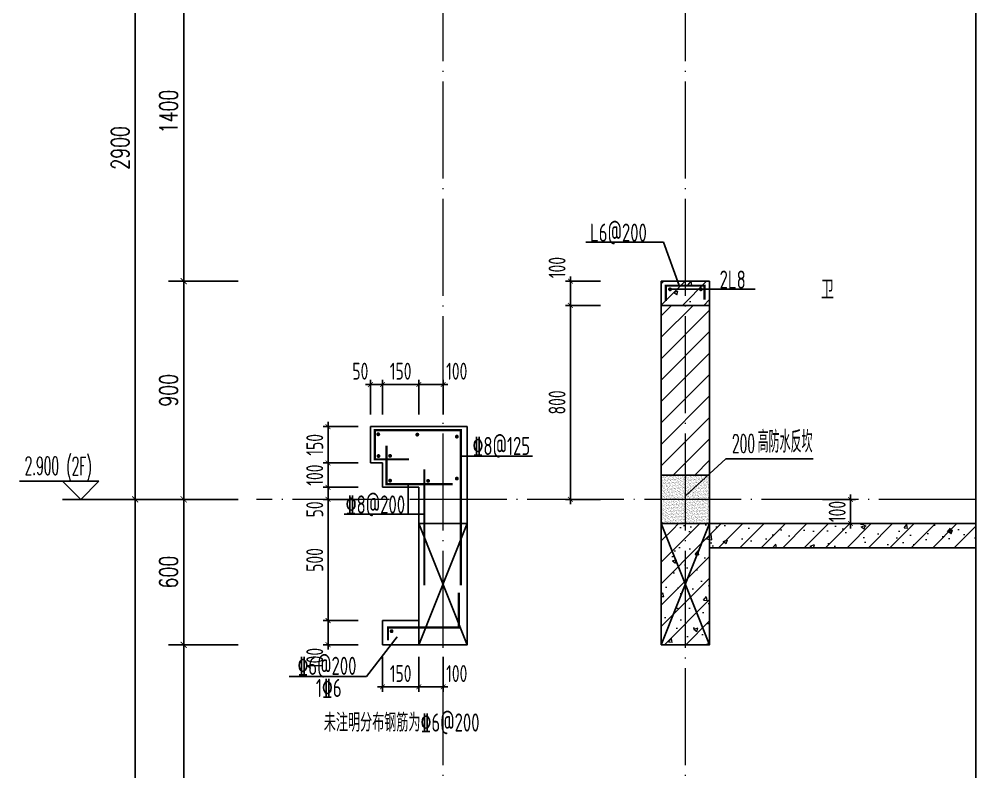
# Model space of a CAD drawing. Extents: x -461650 to 361314, y 245336 to 769729.
# Drawn here: x 308217 to 312216, y 661900 to 665003 of the extents above; entities that cross this region are included whole.
import ezdxf

# ---------------------------------------------------------------- set-up
doc = ezdxf.new("R2010")
doc.units = 0
doc.header["$LTSCALE"] = 1000
doc.linetypes.add('DOTE', pattern=[2.4200000000000004, 2, -0.2, 0.02, -0.2])
doc.layers.get('0').update_dxf_attribs({"linetype": 'CONTINUOUS'})
doc.layers.get('DEFPOINTS').update_dxf_attribs({"linetype": 'CONTINUOUS'})
for name, color, linetype in [('DIM', 2, 'CONTINUOUS'), ('DIM_ELEV', 3, 'CONTINUOUS'), ('DIM_IDEN', 67, 'CONTINUOUS'), ('DIM_SYMB', 3, 'CONTINUOUS'), ('PUB_DIM', 3, 'CONTINUOUS'), ('PUB_TEXT', 2, 'CONTINUOUS'), ('REIN', 6, 'CONTINUOUS'), ('S-大样-砼线', 7, 'CONTINUOUS'), ('S-引出线', 40, 'CONTINUOUS'), ('TEXT', 2, 'CONTINUOUS'), ('WALL', 5, 'CONTINUOUS'), ('立面-看线', 251, 'CONTINUOUS')]:
    doc.layers.add(name, color=color, linetype=linetype)
for name, color, linetype, lineweight in [('DOTE', 19, 'DOTE', 9), ('PUB_HATCH', 8, 'CONTINUOUS', 9), ('内粉刷', 37, 'CONTINUOUS', 9)]:
    doc.layers.add(name, color=color, linetype=linetype, lineweight=lineweight)
doc.styles.add('_TCH_DIM', font='SIMPLEX.shx', dxfattribs={"width": 0.7, "bigfont": 'GBCBIG.shx'})
doc.styles.add('_TCH_DIM_T3', font='SIMPLEX', dxfattribs={"width": 0.7058823529411765, "bigfont": 'GBCBIG'})
doc.styles.add('DIM_FONT_T3', font='SIMPLEX', dxfattribs={"width": 0.7058823529411765, "bigfont": 'GBCBIG'})
doc.styles.add('TSSD_DIMENSION', font='Tssdeng.shx', dxfattribs={"width": 0.7, "bigfont": 'tssdchn.shx'})
doc.styles.add('TSSD_REIN', font='tssdeng.shx', dxfattribs={"width": 0.7, "height": 300, "bigfont": 'tssdchn.shx'})
doc.styles.add('w', font='tssdeng.shx', dxfattribs={"width": 0.8, "bigfont": 'tssdchn.shx'})
doc.dimstyles.new('_TCH_ARCH&&25', dxfattribs={"dimtxt": 74.375, "dimasz": 25, "dimexe": 62.5, "dimexo": 75, "dimgap": 25, "dimtad": 1, "dimdec": 0, "dimzin": 0, "dimdsep": 46, "dimtxsty": '_TCH_DIM_T3', "dimblk": 'ARCHTICK', "dimcen": 0.09, "dimclrt": 7, "dimazin": 0, "dimtfac": 1, "dimtdec": 0, "dimtix": 1, "dimtmove": 2, "dimatfit": 3, "dimldrblk": 'ARCHTICK', "dimfxl": 0, "dimtolj": 1, "dimtzin": 0, "dimarcsym": 0})
doc.dimstyles.new('TSSD_20_20', dxfattribs={"dimtxt": 60, "dimasz": 20, "dimexe": 20, "dimexo": 50, "dimgap": 20, "dimtad": 1, "dimdec": 0, "dimzin": 0, "dimdsep": 46, "dimtxsty": 'TSSD_DIMENSION', "dimblk": 'ARCHTICK', "dimblk1": 'ARCHTICK', "dimblk2": 'ARCHTICK', "dimcen": 0, "dimdle": 20, "dimclrt": 7, "dimadec": 0, "dimazin": 0, "dimtfac": 1, "dimtdec": 0, "dimtix": 1, "dimtmove": 2, "dimatfit": 3, "dimfxl": 0, "dimtolj": 1, "dimtzin": 0, "dimarcsym": 0})
pattern_1 = [(45, (-737876.6466369686, 828566.0143538709), (-44.19417382415921, 44.19417382415922), []), (49.99999999999999, (-737876.6466369686, 828566.0143538709), (179.3150456501884, -15.68803374564878), [18.75, -206.25]), (355, (-737876.6466369686, 828566.0143538709), (-34.68783340325, 188.048033425003), [15, -165]), (100.4514, (-737861.7037169687, 828564.7070188709), (144.6273454285054, 172.3598855152384), [15.9350475, -175.285528]), (46.18420000000002, (-737876.6466369686, 828616.0143538709), (266.8102621564111, -41.37975358225452), [28.12499999999995, -309.3749999999992]), (96.6356, (-737854.4124507186, 828612.5660271209), (233.6656763871758, 243.5294677251104), [23.902572, -262.92825]), (351.1842, (-737876.6466369686, 828616.0143538709), (233.6654862834068, 243.5296502313311), [22.5, -247.5]), (21, (-737851.6466369686, 828603.5143538709), (149.2267630296154, -100.6547226663347), [18.75, -206.25]), (326.0000000000001, (-737851.6466369686, 828603.5143538709), (60.82883298039543, 181.2875112617133), [15, -165]), (71.4514, (-737839.2110787185, 828595.1264523709), (210.0556571453725, 80.6326241774881), [15.9350475, -175.285528]), (37.50000000000001, (-737876.6466369686, 828566.0143538709), (3.039963829322667, 83.22346345782788), [0, -163, 0, -167.5, 0, -165.625]), (7.499999999999999, (-737876.6466369686, 828566.0143538709), (65.76738436053715, 98.60292797059006), [0, -95.5, 0, -159.25, 0, -63.125]), (327.5, (-737932.3966369686, 828566.0143538709), (133.4556090431022, -5.638717933594939), [0, -62.5, 0, -195, 0, -258.75]), (317.5, (-737957.3966369686, 828566.0143538709), (145.7965423355966, 25.02624558307943), [0, -81.25, 0, -129.5, 0, -183.75])]

# ---------------------------------------------------------------- blocks, each defined once
blk = doc.blocks.new('_ArchTick')
at = {"color": 0, "linetype": 'ByBlock', "const_width": 0.15}
blk.add_lwpolyline([(-0.5, -0.5), (0.5, 0.5)], dxfattribs=at)
blk = doc.blocks.new('*D514')
at = {"layer": 'DEFPOINTS', "color": 0}
for p in [(311480.1697889703, 663022.982446373), (311646.1296740618, 663022.982446373), (311480.1697889703, 662922.9824465569)]:
    blk.add_point(p, dxfattribs=at)
at = {"layer": 'DIM', "color": 0, "lineweight": -2}
for p, q in [((311646.1296740618, 663022.982446373), (311646.1296740618, 663042.982446373)), ((311530.1697889703, 663022.982446373), (311666.1296740618, 663022.982446373)), ((311646.1296740618, 662922.9824465569), (311646.1296740618, 663022.982446373)), ((311530.1697889703, 662922.9824465569), (311666.1296740618, 662922.9824465569)), ((311646.1296740618, 662922.9824465569), (311646.1296740618, 662902.9824465569))]:
    blk.add_line(p, q, dxfattribs=at)
at = {"layer": 'DIM', "color": 0, "lineweight": -2, "xscale": 20, "yscale": 20, "zscale": 20}
for p, rotation in [((311646.1296740618, 663022.982446373), 270), ((311646.1296740618, 662922.9824465569), 90)]:
    blk.add_blockref('_ArchTick', p, dxfattribs=dict(at, rotation=rotation))
at = {"layer": 'DIM', "color": 7, "insert": (311591.1296740617, 662972.9824464651), "char_height": 70, "attachment_point": 5, "rotation": 90, "style": 'TSSD_DIMENSION'}
blk.add_mtext('\\A1;100', dxfattribs=at)
blk = doc.blocks.new('*D772')
at = {"layer": 'DEFPOINTS', "color": 0}
for p in [(309714.9874295756, 663496.6929989713), (309664.9873394679, 663322.9823090201), (309714.9874295756, 663322.982309021)]:
    blk.add_point(p, dxfattribs=at)
at = {"layer": 'DIM', "color": 0, "lineweight": -2}
for p, q in [((309664.9873394679, 663372.9823090201), (309664.9873394679, 663516.6929989713)), ((309714.9874295756, 663372.982309021), (309714.9874295756, 663516.6929989713)), ((309644.9873394679, 663496.6929989713), (309734.9874295756, 663496.6929989713))]:
    blk.add_line(p, q, dxfattribs=at)
at = {"layer": 'DIM', "color": 0, "lineweight": -2, "xscale": 20, "yscale": 20, "zscale": 20, "rotation": 180}
blk.add_blockref('_ArchTick', (309664.9873394679, 663496.6929989713), dxfattribs=at)
at = {"layer": 'DIM', "color": 0, "lineweight": -2, "xscale": 20, "yscale": 20, "zscale": 20}
blk.add_blockref('_ArchTick', (309714.9874295756, 663496.6929989713), dxfattribs=at)
at = {"layer": 'DIM', "color": 7, "insert": (309623.615544596, 663551.6929989713), "char_height": 70, "attachment_point": 5, "style": 'TSSD_DIMENSION'}
blk.add_mtext('\\A1;50', dxfattribs=at)
blk = doc.blocks.new('*D773')
at = {"layer": 'DEFPOINTS', "color": 0}
for p in [(309864.9874296051, 663496.6929989732), (309714.9874295755, 663322.982309021), (309864.9874296051, 663322.9823090238)]:
    blk.add_point(p, dxfattribs=at)
at = {"layer": 'DIM', "color": 0, "lineweight": -2}
for p, q in [((309714.9874295755, 663372.982309021), (309714.9874295755, 663516.6929989732)), ((309864.9874296051, 663372.9823090238), (309864.9874296051, 663516.6929989732)), ((309694.9874295755, 663496.6929989732), (309884.9874296051, 663496.6929989732))]:
    blk.add_line(p, q, dxfattribs=at)
at = {"layer": 'DIM', "color": 0, "lineweight": -2, "xscale": 20, "yscale": 20, "zscale": 20, "rotation": 180}
blk.add_blockref('_ArchTick', (309714.9874295755, 663496.6929989732), dxfattribs=at)
at = {"layer": 'DIM', "color": 0, "lineweight": -2, "xscale": 20, "yscale": 20, "zscale": 20}
blk.add_blockref('_ArchTick', (309864.9874296051, 663496.6929989732), dxfattribs=at)
at = {"layer": 'DIM', "color": 7, "insert": (309789.9874295903, 663551.6929989732), "char_height": 70, "attachment_point": 5, "style": 'TSSD_DIMENSION'}
blk.add_mtext('\\A1;150', dxfattribs=at)
blk = doc.blocks.new('*D774')
at = {"layer": 'DEFPOINTS', "color": 0}
for p in [(309964.9874229275, 663496.6929989756), (309864.9874296051, 663322.9823090238), (309964.9874229275, 663322.9823090258)]:
    blk.add_point(p, dxfattribs=at)
at = {"layer": 'DIM', "color": 0, "lineweight": -2}
for p, q in [((309864.9874296051, 663372.9823090238), (309864.9874296051, 663516.6929989756)), ((309964.9874229275, 663372.9823090258), (309964.9874229275, 663516.6929989756)), ((309844.9874296051, 663496.6929989756), (309984.9874229275, 663496.6929989756))]:
    blk.add_line(p, q, dxfattribs=at)
at = {"layer": 'DIM', "color": 0, "lineweight": -2, "xscale": 20, "yscale": 20, "zscale": 20, "rotation": 180}
blk.add_blockref('_ArchTick', (309864.9874296051, 663496.6929989756), dxfattribs=at)
at = {"layer": 'DIM', "color": 0, "lineweight": -2, "xscale": 20, "yscale": 20, "zscale": 20}
blk.add_blockref('_ArchTick', (309964.9874229275, 663496.6929989756), dxfattribs=at)
at = {"layer": 'DIM', "color": 7, "insert": (310021.4361408762, 663551.6929989756), "char_height": 70, "attachment_point": 5, "style": 'TSSD_DIMENSION'}
blk.add_mtext('\\A1;100', dxfattribs=at)
blk = doc.blocks.new('*D775')
at = {"layer": 'DEFPOINTS', "color": 0}
for p in [(309714.9876891156, 662422.9823090298), (309864.9876891141, 662422.9823090269), (309864.9876891141, 662249.2716190738)]:
    blk.add_point(p, dxfattribs=at)
at = {"layer": 'DIM', "color": 0, "lineweight": -2}
for p, q in [((309714.9876891156, 662372.9823090298), (309714.9876891156, 662229.2716190738)), ((309864.9876891141, 662372.9823090269), (309864.9876891141, 662229.2716190738)), ((309694.9876891156, 662249.2716190738), (309884.9876891141, 662249.2716190738))]:
    blk.add_line(p, q, dxfattribs=at)
at = {"layer": 'DIM', "color": 0, "lineweight": -2, "xscale": 20, "yscale": 20, "zscale": 20, "rotation": 180}
blk.add_blockref('_ArchTick', (309714.9876891156, 662249.2716190738), dxfattribs=at)
at = {"layer": 'DIM', "color": 0, "lineweight": -2, "xscale": 20, "yscale": 20, "zscale": 20}
blk.add_blockref('_ArchTick', (309864.9876891141, 662249.2716190738), dxfattribs=at)
at = {"layer": 'DIM', "color": 7, "insert": (309789.9876891148, 662304.2716190738), "char_height": 70, "attachment_point": 5, "style": 'TSSD_DIMENSION'}
blk.add_mtext('\\A1;150', dxfattribs=at)
blk = doc.blocks.new('*D776')
at = {"layer": 'DEFPOINTS', "color": 0}
for p in [(309864.9876891142, 662422.9823090269), (309964.9876824368, 662422.982309025), (309964.9876824368, 662249.2716190714)]:
    blk.add_point(p, dxfattribs=at)
at = {"layer": 'DIM', "color": 0, "lineweight": -2}
for p, q in [((309864.9876891142, 662372.9823090269), (309864.9876891142, 662229.2716190714)), ((309964.9876824368, 662372.982309025), (309964.9876824368, 662229.2716190714)), ((309844.9876891142, 662249.2716190714), (309984.9876824368, 662249.2716190714))]:
    blk.add_line(p, q, dxfattribs=at)
at = {"layer": 'DIM', "color": 0, "lineweight": -2, "xscale": 20, "yscale": 20, "zscale": 20, "rotation": 180}
blk.add_blockref('_ArchTick', (309864.9876891142, 662249.2716190714), dxfattribs=at)
at = {"layer": 'DIM', "color": 0, "lineweight": -2, "xscale": 20, "yscale": 20, "zscale": 20}
blk.add_blockref('_ArchTick', (309964.9876824368, 662249.2716190714), dxfattribs=at)
at = {"layer": 'DIM', "color": 7, "insert": (310021.4364003855, 662304.2716190714), "char_height": 70, "attachment_point": 5, "style": 'TSSD_DIMENSION'}
blk.add_mtext('\\A1;100', dxfattribs=at)
blk = doc.blocks.new('*D777')
at = {"layer": 'DEFPOINTS', "color": 0}
for p in [(309490.3766372848, 663322.9823090258), (309664.987403734, 663322.9823090258), (309664.987403734, 663172.9823090257)]:
    blk.add_point(p, dxfattribs=at)
at = {"layer": 'DIM', "color": 0, "lineweight": -2}
for p, q in [((309614.987403734, 663322.9823090258), (309470.3766372848, 663322.9823090258)), ((309490.3766372848, 663152.9823090257), (309490.3766372848, 663342.9823090258)), ((309614.987403734, 663172.9823090257), (309470.3766372848, 663172.9823090257))]:
    blk.add_line(p, q, dxfattribs=at)
at = {"layer": 'DIM', "color": 0, "lineweight": -2, "xscale": 20, "yscale": 20, "zscale": 20}
for p, rotation in [((309490.3766372848, 663322.9823090258), 90), ((309490.3766372848, 663172.9823090257), 270)]:
    blk.add_blockref('_ArchTick', p, dxfattribs=dict(at, rotation=rotation))
at = {"layer": 'DIM', "color": 7, "insert": (309435.3766372846, 663247.982309026), "char_height": 70, "attachment_point": 5, "rotation": 90, "style": 'TSSD_DIMENSION'}
blk.add_mtext('\\A1;150', dxfattribs=at)
blk = doc.blocks.new('*D778')
at = {"layer": 'DEFPOINTS', "color": 0}
for p in [(309490.3766372848, 663172.9823090257), (309664.987403734, 663172.9823090257), (309664.987403734, 663072.9823090257)]:
    blk.add_point(p, dxfattribs=at)
at = {"layer": 'DIM', "color": 0, "lineweight": -2}
for p, q in [((309490.3766372848, 663172.9823090257), (309490.3766372848, 663192.9823090257)), ((309614.987403734, 663172.9823090257), (309470.3766372848, 663172.9823090257)), ((309490.3766372848, 663072.9823090257), (309490.3766372848, 663172.9823090257)), ((309614.987403734, 663072.9823090257), (309470.3766372848, 663072.9823090257)), ((309490.3766372848, 663072.9823090257), (309490.3766372848, 663052.9823090257))]:
    blk.add_line(p, q, dxfattribs=at)
at = {"layer": 'DIM', "color": 0, "lineweight": -2, "xscale": 20, "yscale": 20, "zscale": 20}
for p, rotation in [((309490.3766372848, 663172.9823090257), 270), ((309490.3766372848, 663072.9823090257), 90)]:
    blk.add_blockref('_ArchTick', p, dxfattribs=dict(at, rotation=rotation))
at = {"layer": 'DIM', "color": 7, "insert": (309435.3766372846, 663122.9823090258), "char_height": 70, "attachment_point": 5, "rotation": 90, "style": 'TSSD_DIMENSION'}
blk.add_mtext('\\A1;100', dxfattribs=at)
blk = doc.blocks.new('*D779')
at = {"layer": 'DEFPOINTS', "color": 0}
for p in [(309490.3766372848, 663072.9823090257), (309664.987403734, 663072.9823090257), (309664.987403734, 663022.9823090261)]:
    blk.add_point(p, dxfattribs=at)
at = {"layer": 'DIM', "color": 0, "lineweight": -2}
for p, q in [((309614.987403734, 663072.9823090257), (309470.3766372848, 663072.9823090257)), ((309490.3766372848, 663002.9823090261), (309490.3766372848, 663092.9823090257)), ((309614.987403734, 663022.9823090261), (309470.3766372848, 663022.9823090261))]:
    blk.add_line(p, q, dxfattribs=at)
at = {"layer": 'DIM', "color": 0, "lineweight": -2, "xscale": 20, "yscale": 20, "zscale": 20}
for p, rotation in [((309490.3766372848, 663072.9823090257), 90), ((309490.3766372848, 663022.9823090261), 270)]:
    blk.add_blockref('_ArchTick', p, dxfattribs=dict(at, rotation=rotation))
at = {"layer": 'DIM', "color": 7, "insert": (309435.3766372846, 662981.6105141543), "char_height": 70, "attachment_point": 5, "rotation": 90, "style": 'TSSD_DIMENSION'}
blk.add_mtext('\\A1;50', dxfattribs=at)
blk = doc.blocks.new('*D780')
at = {"layer": 'DEFPOINTS', "color": 0}
for p in [(309490.3766372848, 663022.9823090261), (309664.987403734, 663022.9823090261), (309664.987403734, 662522.9823090262)]:
    blk.add_point(p, dxfattribs=at)
at = {"layer": 'DIM', "color": 0, "lineweight": -2}
for p, q in [((309490.3766372848, 662502.9823090262), (309490.3766372848, 663042.9823090261)), ((309614.987403734, 663022.9823090261), (309470.3766372848, 663022.9823090261)), ((309614.987403734, 662522.9823090262), (309470.3766372848, 662522.9823090262))]:
    blk.add_line(p, q, dxfattribs=at)
at = {"layer": 'DIM', "color": 0, "lineweight": -2, "xscale": 20, "yscale": 20, "zscale": 20}
for p, rotation in [((309490.3766372848, 663022.9823090261), 90), ((309490.3766372848, 662522.9823090262), 270)]:
    blk.add_blockref('_ArchTick', p, dxfattribs=dict(at, rotation=rotation))
at = {"layer": 'DIM', "color": 7, "insert": (309435.3766372846, 662772.9823090262), "char_height": 70, "attachment_point": 5, "rotation": 90, "style": 'TSSD_DIMENSION'}
blk.add_mtext('\\A1;500', dxfattribs=at)
blk = doc.blocks.new('*D781')
at = {"layer": 'DEFPOINTS', "color": 0}
for p in [(309490.3766372848, 662522.9823090262), (309664.987403734, 662522.9823090262), (309664.987403734, 662422.9823090262)]:
    blk.add_point(p, dxfattribs=at)
at = {"layer": 'DIM', "color": 0, "lineweight": -2}
for p, q in [((309614.987403734, 662522.9823090262), (309470.3766372848, 662522.9823090262)), ((309490.3766372848, 662402.9823090262), (309490.3766372848, 662542.9823090262)), ((309614.987403734, 662422.9823090262), (309470.3766372848, 662422.9823090262))]:
    blk.add_line(p, q, dxfattribs=at)
at = {"layer": 'DIM', "color": 0, "lineweight": -2, "xscale": 20, "yscale": 20, "zscale": 20}
for p, rotation in [((309490.3766372848, 662522.9823090262), 90), ((309490.3766372848, 662422.9823090262), 270)]:
    blk.add_blockref('_ArchTick', p, dxfattribs=dict(at, rotation=rotation))
at = {"layer": 'DIM', "color": 7, "insert": (309435.3766372846, 662366.5335910775), "char_height": 70, "attachment_point": 5, "rotation": 90, "style": 'TSSD_DIMENSION'}
blk.add_mtext('\\A1;100', dxfattribs=at)
blk = doc.blocks.new('*D797')
at = {"layer": 'DEFPOINTS', "color": 0}
for p in [(308894.7932658267, 662422.9823090263), (309194.7932658474, 662422.9823090263), (309194.7932658474, 661022.9824465467)]:
    blk.add_point(p, dxfattribs=at)
at = {"layer": 'PUB_DIM', "color": 0, "lineweight": -2}
for p, q in [((309119.7932658474, 662422.9823090263), (308832.2932658267, 662422.9823090263)), ((308894.7932658267, 661022.9824465467), (308894.7932658267, 662422.9823090263)), ((309119.7932658474, 661022.9824465467), (308832.2932658267, 661022.9824465467))]:
    blk.add_line(p, q, dxfattribs=at)
at = {"layer": 'PUB_DIM', "color": 0, "lineweight": -2, "xscale": 25, "yscale": 25, "zscale": 25}
for p, rotation in [((308894.7932658267, 662422.9823090263), 90), ((308894.7932658267, 661022.9824465467), 270)]:
    blk.add_blockref('_ArchTick', p, dxfattribs=dict(at, rotation=rotation))
at = {"layer": 'PUB_DIM', "color": 7, "insert": (308832.6057658265, 661722.9823777867), "char_height": 74.375, "attachment_point": 5, "rotation": 90, "style": '_TCH_DIM_T3'}
blk.add_mtext('\\A1;1400', dxfattribs=at)
blk = doc.blocks.new('*D798')
at = {"layer": 'DEFPOINTS', "color": 0}
for p in [(308894.7932658267, 663022.982309026), (309194.7932658474, 663022.982309026), (309194.7932658474, 662422.9823090263)]:
    blk.add_point(p, dxfattribs=at)
at = {"layer": 'PUB_DIM', "color": 0, "lineweight": -2}
for p, q in [((309119.7932658474, 663022.982309026), (308832.2932658267, 663022.982309026)), ((308894.7932658267, 662422.9823090263), (308894.7932658267, 663022.982309026)), ((309119.7932658474, 662422.9823090263), (308832.2932658267, 662422.9823090263))]:
    blk.add_line(p, q, dxfattribs=at)
at = {"layer": 'PUB_DIM', "color": 0, "lineweight": -2, "xscale": 25, "yscale": 25, "zscale": 25}
for p, rotation in [((308894.7932658267, 663022.982309026), 90), ((308894.7932658267, 662422.9823090263), 270)]:
    blk.add_blockref('_ArchTick', p, dxfattribs=dict(at, rotation=rotation))
at = {"layer": 'PUB_DIM', "color": 7, "insert": (308832.6057658265, 662722.9823090262), "char_height": 74.375, "attachment_point": 5, "rotation": 90, "style": '_TCH_DIM_T3'}
blk.add_mtext('\\A1;600', dxfattribs=at)
blk = doc.blocks.new('*D799')
at = {"layer": 'DEFPOINTS', "color": 0}
for p in [(308894.7932658267, 663922.9824465467), (309194.7932658474, 663922.9824465467), (309194.7932658474, 663022.982309026)]:
    blk.add_point(p, dxfattribs=at)
at = {"layer": 'PUB_DIM', "color": 0, "lineweight": -2}
for p, q in [((309119.7932658474, 663922.9824465467), (308832.2932658267, 663922.9824465467)), ((308894.7932658267, 663022.982309026), (308894.7932658267, 663922.9824465467)), ((309119.7932658474, 663022.982309026), (308832.2932658267, 663022.982309026))]:
    blk.add_line(p, q, dxfattribs=at)
at = {"layer": 'PUB_DIM', "color": 0, "lineweight": -2, "xscale": 25, "yscale": 25, "zscale": 25}
for p, rotation in [((308894.7932658267, 663922.9824465467), 90), ((308894.7932658267, 663022.982309026), 270)]:
    blk.add_blockref('_ArchTick', p, dxfattribs=dict(at, rotation=rotation))
at = {"layer": 'PUB_DIM', "color": 7, "insert": (308832.6057658265, 663472.9823777864), "char_height": 74.375, "attachment_point": 5, "rotation": 90, "style": '_TCH_DIM_T3'}
blk.add_mtext('\\A1;900', dxfattribs=at)
blk = doc.blocks.new('*D800')
at = {"layer": 'DEFPOINTS', "color": 0}
for p in [(308894.7932658267, 665322.9823090263), (309194.7932658474, 665322.9823090263), (309194.7932658474, 663922.9824465467)]:
    blk.add_point(p, dxfattribs=at)
at = {"layer": 'PUB_DIM', "color": 0, "lineweight": -2}
for p, q in [((309119.7932658474, 665322.9823090263), (308832.2932658267, 665322.9823090263)), ((308894.7932658267, 663922.9824465467), (308894.7932658267, 665322.9823090263)), ((309119.7932658474, 663922.9824465467), (308832.2932658267, 663922.9824465467))]:
    blk.add_line(p, q, dxfattribs=at)
at = {"layer": 'PUB_DIM', "color": 0, "lineweight": -2, "xscale": 25, "yscale": 25, "zscale": 25}
for p, rotation in [((308894.7932658267, 665322.9823090263), 90), ((308894.7932658267, 663922.9824465467), 270)]:
    blk.add_blockref('_ArchTick', p, dxfattribs=dict(at, rotation=rotation))
at = {"layer": 'PUB_DIM', "color": 7, "insert": (308832.6057658265, 664622.9823777867), "char_height": 74.375, "attachment_point": 5, "rotation": 90, "style": '_TCH_DIM_T3'}
blk.add_mtext('\\A1;1400', dxfattribs=at)
blk = doc.blocks.new('*D813')
at = {"layer": 'DEFPOINTS', "color": 0}
for p in [(308694.7932658222, 663022.982309026), (309194.7932658474, 663022.982309026), (309194.7932658474, 660122.982309026)]:
    blk.add_point(p, dxfattribs=at)
at = {"layer": 'PUB_DIM', "color": 0, "lineweight": -2}
for p, q in [((309119.7932658474, 663022.982309026), (308632.2932658222, 663022.982309026)), ((308694.7932658222, 660122.982309026), (308694.7932658222, 663022.982309026)), ((309119.7932658474, 660122.982309026), (308632.2932658222, 660122.982309026))]:
    blk.add_line(p, q, dxfattribs=at)
at = {"layer": 'PUB_DIM', "color": 0, "lineweight": -2, "xscale": 25, "yscale": 25, "zscale": 25}
for p, rotation in [((308694.7932658222, 663022.982309026), 90), ((308694.7932658222, 660122.982309026), 270)]:
    blk.add_blockref('_ArchTick', p, dxfattribs=dict(at, rotation=rotation))
at = {"layer": 'PUB_DIM', "color": 7, "insert": (308632.6057658221, 661572.9823090261), "char_height": 74.375, "attachment_point": 5, "rotation": 90, "style": '_TCH_DIM_T3'}
blk.add_mtext('\\A1;2900', dxfattribs=at)
blk = doc.blocks.new('*D814')
at = {"layer": 'DEFPOINTS', "color": 0}
for p in [(308694.7932658222, 665922.982309026), (309194.7932658474, 665922.982309026), (309194.7932658474, 663022.982309026)]:
    blk.add_point(p, dxfattribs=at)
at = {"layer": 'PUB_DIM', "color": 0, "lineweight": -2}
for p, q in [((309119.7932658474, 665922.982309026), (308632.2932658222, 665922.982309026)), ((308694.7932658222, 663022.982309026), (308694.7932658222, 665922.982309026)), ((309119.7932658474, 663022.982309026), (308632.2932658222, 663022.982309026))]:
    blk.add_line(p, q, dxfattribs=at)
at = {"layer": 'PUB_DIM', "color": 0, "lineweight": -2, "xscale": 25, "yscale": 25, "zscale": 25}
for p, rotation in [((308694.7932658222, 665922.982309026), 90), ((308694.7932658222, 663022.982309026), 270)]:
    blk.add_blockref('_ArchTick', p, dxfattribs=dict(at, rotation=rotation))
at = {"layer": 'PUB_DIM', "color": 7, "insert": (308632.6057658221, 664472.9823090261), "char_height": 74.375, "attachment_point": 5, "rotation": 90, "style": '_TCH_DIM_T3'}
blk.add_mtext('\\A1;2900', dxfattribs=at)
blk = doc.blocks.new('20210809.02282059')
at = {"layer": 'REIN', "const_width": 9}
blk.add_lwpolyline([(87484.17413905729, 66580.93723980524), (87484.17413905729, 66644.7473179046), (87644.05902665015, 66644.7473179046), (87644.05902665015, 66586.78243779903)], dxfattribs=at)
at = {"layer": 'REIN', "const_width": 8}
for points in [[(87497.66146427253, 66629.68552062381, 1), (87505.66146427253, 66629.68552062381, 1)], [(87625.09821334062, 66629.68552062381, 1), (87633.09821334062, 66629.68552062381, 1)]]:
    blk.add_lwpolyline(points, format="xyb", close=True, dxfattribs=at)
at = {"layer": 'S-引出线'}
for p, q in [((87474.5888281595, 66823.76058760582), (87154.50981688779, 66823.76058760582)), ((87538.80876634456, 66644.7473179046), (87474.5888281595, 66823.76058760582)), ((87501.66146427253, 66629.68552062381), (87853.2882327484, 66629.68552062381))]:
    blk.add_line(p, q, dxfattribs=at)
at = {"layer": 'TEXT', "style": 'w', "width": 0.7}
for s, p in [('L6@200', (87171.47256206069, 66825.93027499522)), ('2L8', (87706.15828353167, 66632.06966891466))]:
    blk.add_text(s, height=75, rotation=1.867629851175362e-07, dxfattribs=at).set_placement(p)
blk = doc.blocks.new('A$C696610E5')
at = {"layer": 'REIN', "const_width": 9}
for points in [[(494.509790064767, 974.7257854625932), (353.2976836580783, 974.7257854625932), (353.2976836580783, 1094.985582859663), (708.3287663660012, 1094.985582859663), (708.3287663660012, 454.9217226114124)], [(401.6353541486897, 1031.683887465857), (401.6353541486897, 872.6115356116788), (673.8797542294487, 872.6115356116788)], [(557.8394778273068, 933.9868763727718), (557.8394778273068, 454.9217226114124)]]:
    blk.add_lwpolyline(points, dxfattribs=at)
at = {"layer": 'REIN', "const_width": 8}
for points in [[(363.4237561263144, 1078.319648156874, 1), (371.4237561263144, 1078.319648156874, 1)], [(524.5462573827244, 1076.877613991499, 1), (532.5462573827244, 1076.877613991499, 1)], [(687.691048192326, 1068.733111102658, 1), (695.691048192326, 1068.733111102658, 1)], [(364.5459516532719, 988.5857456214726, 1), (372.5459516532719, 988.5857456214726, 1)], [(412.3416766035371, 989.1865931907669, 1), (420.3416766035371, 989.1865931907669, 1)], [(412.3416766035371, 887.0723433398525, 1), (420.3416766035371, 887.0723433398525, 1)], [(569.1502675772645, 886.0968876407132, 1), (577.1502675772645, 886.0968876407132, 1)], [(687.691048192326, 895.7309673416312, 1), (695.691048192326, 895.7309673416312, 1)], [(418.3335837004706, 266.0728377097403, 1), (426.3335837004706, 266.0728377097403, 1)]]:
    blk.add_lwpolyline(points, format="xyb", close=True, dxfattribs=at)
at = {"layer": 'REIN'}
blk.add_lwpolyline([(407.6962873237208, 227.9368133810931, 9, 9, 0), (407.6962873237208, 280.8972348045208, 9, 9, 0), (700.0779394982383, 280.8972348045208, 9, 9, 0), (700.0779394982383, 425.2837667731219, 9, 9, 0)], format="xyseb", dxfattribs=at)
at = {"layer": 'S-大样-砼线'}
for p, q in [((534.9040304459631, 709.8516199543374), (734.9040294354782, 209.8440195930889)), ((734.9069771897048, 709.8516199523001), (534.9069785606116, 209.844019583601))]:
    blk.add_line(p, q, dxfattribs=at)
blk.add_lwpolyline([(734.9040363086388, 709.8516199485748), (534.9040304459631, 709.8516199485748), (534.9040306201205, 209.8440195873263), (734.9040364818648, 209.8440195873263)], close=True, dxfattribs=at)
at = {"layer": 'S-引出线'}
for p, q in [((704.1631958922371, 988.4597291483078), (1004.297492629848, 988.4597291483078)), ((490.5750032179058, 872.6115356116788), (490.5750032179058, 748.9157818023814)), ((227.2092979103327, 748.9157818023814), (561.0946904830635, 748.9157818023814))]:
    blk.add_line(p, q, dxfattribs=at)
blk.add_lwpolyline([(445.2543249456212, 242.7062188587734), (318.5882805185392, 79.6132992474013), (-0.001608953811228275, 79.6132992474013)], dxfattribs=at)
at = {"layer": 'TEXT', "style": 'TSSD_REIN', "width": 0.7}
for s, p in [('%%1328@125', (756.2409710646607, 992.5684979612124)), ('%%1328@200', (233.1230397964828, 751.0794697510428)), ('%%1326@200', (33.92213285947219, 85.49364312767284)), ('1%%1326', (110.1237758682109, -5.770403678005096)), ('未注明分布钢筋为%%1326@200', (142.7750935829245, -148.4006670246017))]:
    blk.add_text(s, height=75, rotation=1.867629851175362e-07, dxfattribs=at).set_placement(p)
blk = doc.blocks.new('20210809.03232467')
at = {"layer": 'S-大样-砼线'}
for p, q in [((87154.50981688779, 67080.93735919218), (87354.50981570501, 66580.93723981472)), ((87354.51276363153, 67080.93735919014), (87154.51276483014, 66580.93723980524))]:
    blk.add_line(p, q, dxfattribs=at)
blk.add_lwpolyline([(87354.50982275046, 67080.93735918641), (87154.50981688779, 67080.93735918641), (87154.50981688965, 66580.93723980896), (87354.5098227514, 66580.93723980896)], close=True, dxfattribs=at)
blk = doc.blocks.new('*D2023')
at = {"layer": 'DEFPOINTS', "color": 0}
for p in [(310490.3766304661, 663922.9824465509), (310664.9873969153, 663922.9824465509), (310664.9873969153, 663822.9824465474)]:
    blk.add_point(p, dxfattribs=at)
at = {"layer": 'DIM', "color": 0, "lineweight": -2}
for p, q in [((310614.9873969153, 663922.9824465509), (310470.3766304661, 663922.9824465509)), ((310490.3766304661, 663802.9824465474), (310490.3766304661, 663942.9824465509)), ((310614.9873969153, 663822.9824465474), (310470.3766304661, 663822.9824465474))]:
    blk.add_line(p, q, dxfattribs=at)
at = {"layer": 'DIM', "color": 0, "lineweight": -2, "xscale": 20, "yscale": 20, "zscale": 20}
for p, rotation in [((310490.3766304661, 663922.9824465509), 90), ((310490.3766304661, 663822.9824465474), 270)]:
    blk.add_blockref('_ArchTick', p, dxfattribs=dict(at, rotation=rotation))
at = {"layer": 'DIM', "color": 7, "insert": (310435.376630466, 663979.4311644997), "char_height": 70, "attachment_point": 5, "rotation": 90, "style": 'TSSD_DIMENSION'}
blk.add_mtext('\\A1;100', dxfattribs=at)
blk = doc.blocks.new('*D2030')
at = {"layer": 'DEFPOINTS', "color": 0}
for p in [(310490.3766304661, 663822.9824465474), (310664.9873969153, 663822.9824465474), (310664.9873969153, 663022.982309026)]:
    blk.add_point(p, dxfattribs=at)
at = {"layer": 'DIM', "color": 0, "lineweight": -2}
for p, q in [((310490.3766304661, 663002.982309026), (310490.3766304661, 663842.9824465474)), ((310614.9873969153, 663822.9824465474), (310470.3766304661, 663822.9824465474)), ((310614.9873969153, 663022.982309026), (310470.3766304661, 663022.982309026))]:
    blk.add_line(p, q, dxfattribs=at)
at = {"layer": 'DIM', "color": 0, "lineweight": -2, "xscale": 20, "yscale": 20, "zscale": 20}
for p, rotation in [((310490.3766304661, 663822.9824465474), 90), ((310490.3766304661, 663022.982309026), 270)]:
    blk.add_blockref('_ArchTick', p, dxfattribs=dict(at, rotation=rotation))
at = {"layer": 'DIM', "color": 7, "insert": (310435.376630466, 663422.9823777868), "char_height": 70, "attachment_point": 5, "rotation": 90, "style": 'TSSD_DIMENSION'}
blk.add_mtext('\\A1;800', dxfattribs=at)

msp = doc.modelspace()

# ---------------------------------------------------------------- hatches: boundary and pattern name
at = {"layer": 'PUB_HATCH'}
h = msp.add_hatch(dxfattribs=at)
h.set_pattern_fill('钢筋混凝土', color=256, scale=25, style=0)
h.set_pattern_definition(pattern_1)
h.paths.add_polyline_path([(311064.9874228133, 663822.9824465474), (311064.9874228133, 663922.9824465474), (310864.9874228133, 663922.9824465474), (310864.9874228133, 663822.9824465474)])
h = msp.add_hatch(dxfattribs=at)
h.set_pattern_fill('普通砖', color=256, scale=25, style=0)
h.set_pattern_definition([(45, (-737876.6466369686, 828610.892191371), (-44.19419150182874, 44.19419150182875), [])])
h.paths.add_polyline_path([(311064.9874161087, 663122.9824475853), (311064.9874161087, 663822.9824465474), (310864.9874161087, 663822.9824465474), (310864.9874161087, 663122.9824475853)])
h = msp.add_hatch(dxfattribs=at)
h.set_pattern_fill('钢筋混凝土', color=256, scale=25, style=0)
h.set_pattern_definition(pattern_1)
h.paths.add_polyline_path([(312163.5123353353, 662922.982446552), (310864.9874229225, 662922.9824468897), (311064.98742154, 662822.9824468709), (312163.512335308, 662822.982446552)])
h = msp.add_hatch(dxfattribs=at)
h.set_pattern_fill('钢筋混凝土', color=256, scale=25, style=0)
h.set_pattern_definition(pattern_1)
h.paths.add_polyline_path([(311064.9874161087, 662422.9824451632), (311064.98742154, 662822.9824468709), (310864.9874229225, 662922.9824468897), (310864.9874161087, 662422.9824478904)])
at = {"layer": '立面-看线'}
h = msp.add_hatch(dxfattribs=at)
h.set_pattern_fill('碎沙', color=256, scale=4)
h.set_pattern_definition([(37.50000000000001, (-490188.2522277607, 277561.0299878661), (-0.32000625919681, 9.788264746586847), [0, -7.7216, 0, -8.636000000000001, 0, -8.255]), (7.499999999999999, (-490188.2522277607, 277561.0299878661), (8.990465662760052, 14.33650201136708), [0, -4.1656, 0, -6.9596, 0, -2.667]), (327.5, (-490194.5006277608, 277561.0299878661), (15.81984740482916, 0.028743693570914), [0, -2.54, 0, -9.144, 0, -11.938]), (317.5, (-490194.5006277608, 277561.0299878661), (15.27112904944595, 4.458586465144325), [0, -1.27, 0, -5.9944, 0, -6.858])])
h.paths.add_polyline_path([(310864.9874228655, 662922.9824474998), (311064.9874229269, 662922.9824471634), (311064.9874229577, 663122.9824473289), (310864.9874228962, 663122.9824478418)])

# ---------------------------------------------------------------- linework, layer by layer
at = {"layer": 'DIM_ELEV', "color": 1}
for p, q in [((308544.7932658208, 663097.982309026), (308216.7932658208, 663097.982309026)), ((308469.7932658208, 663022.982309026), (308394.7932658208, 663097.982309026)), ((308469.7932658208, 663022.982309026), (308544.7932658208, 663097.982309026)), ((308894.7932658265, 663022.982309026), (308394.7932658208, 663022.982309026))]:
    msp.add_line(p, q, dxfattribs=at)
at = {"layer": 'DIM_IDEN'}
for p, q in [((310964.9876813403, 663037.9825499427), (311131.7985965473, 663189.5000443386)), ((311131.7985965473, 663189.5000443386), (311491.9751081524, 663189.5000443386))]:
    msp.add_line(p, q, dxfattribs=at)
at = {"layer": 'DIM_SYMB'}
msp.add_lwpolyline([(312163.5123421542, 676102.9823090201), (312163.5123421537, 667441.10616422), (312216.0123421537, 667421.997726921), (312111.0123421537, 667403.4833939467), (312163.5123421537, 667384.85616422), (312163.5123421532, 658722.9800194199)], dxfattribs=at)
at = {"layer": 'DOTE', "color": 1, "linetype": 'DOTE', "ltscale": 0.2}
for p, q in [((309964.9874229276, 659022.9800194199), (309964.9874229272, 676702.9823090198)), ((310964.9874229276, 659022.9800194199), (310964.9874229272, 676702.9823090198)), ((312163.5123421535, 663022.982309026), (309194.7932658474, 663022.982309026))]:
    msp.add_line(p, q, dxfattribs=at)
at = {"layer": 'WALL'}
for p, q in [((310864.9874228133, 663822.9824465474), (310864.9874228133, 663922.9824465474)), ((310864.9874228133, 663922.9824465474), (311064.9874228133, 663922.9824465474)), ((311064.9874228133, 663822.9824465474), (311064.9874228133, 663922.9824465474)), ((310864.9874228133, 663822.9824465474), (311064.9874228133, 663822.9824465474)), ((310864.9874161087, 663122.9824475853), (310864.9874161087, 663822.9824465474)), ((311064.9874161087, 663122.9824475853), (311064.9874161087, 663822.9824465474)), ((310064.9874229274, 663322.9823090258), (309664.987403734, 663322.9823090258)), ((309664.987403734, 663322.9823090258), (309664.987403734, 663172.9823090258)), ((310064.9874229274, 662422.9823090262), (310064.9874229274, 663322.9823090258)), ((309664.987403734, 663172.9823090258), (309714.987403734, 663172.9823090258)), ((309714.987403734, 663172.9823090258), (309714.987403734, 663072.9823090258)), ((310864.9874161087, 663122.9824475853), (311064.9874161087, 663122.9824475853)), ((309714.987403734, 663072.9823090258), (309864.987403734, 663072.9823090258)), ((309864.987403734, 663072.9823090258), (309864.9876891157, 662522.9823090262)), ((312163.5123353353, 662922.982446552), (310864.9874229225, 662922.9824468897)), ((310864.9874161087, 662422.9824478904), (310864.9874229225, 662922.9824468897)), ((312163.512335308, 662822.982446552), (312163.5123353353, 662922.982446552)), ((312163.512335308, 662822.982446552), (311064.98742154, 662822.9824468709)), ((311064.9874161087, 662422.9824451632), (311064.98742154, 662822.9824468709)), ((309864.9876891157, 662522.9823090262), (309714.9876891157, 662522.9823090262)), ((309714.9876891157, 662522.9823090262), (309714.9876891157, 662422.9823090262)), ((309714.9876891157, 662422.9823090262), (310064.9874229274, 662422.9823090262)), ((310864.9874161087, 662422.9824478904), (311064.9874161087, 662422.9824451632))]:
    msp.add_line(p, q, dxfattribs=at)
msp.add_lwpolyline([(310864.9874228589, 663122.9824475853), (311064.9874229949, 663122.9824475853), (311064.9874229949, 662922.9824475853), (310864.9874228589, 662922.9824475853)], close=True, dxfattribs=at)

# ---------------------------------------------------------------- block references
at = {"layer": 'REIN'}
msp.add_blockref('20210809.02282059', (223399.8046422611, 597259.8756824562), dxfattribs=at)
at = {"layer": '内粉刷'}
msp.add_blockref('A$C696610E5', (309330.0834765532, 662213.1382894379), dxfattribs=at)
at = {"layer": '立面-看线'}
msp.add_blockref('20210809.03232467', (223710.4746593634, 595842.0450876513), dxfattribs=at)

# ---------------------------------------------------------------- texts
at = {"layer": 'PUB_TEXT'}
for s, height, style, width, p in [('卫', 80, 'TSSD_REIN', 0.7, (311524.2055179939, 663848.6054246654)), ('高防水反坎', 89.36170212765958, 'DIM_FONT_T3', 0.7058823529411765, (311262.6900643477, 663215.7500443386)), ('200', 74.375, 'DIM_FONT_T3', 0.4982698961937717, (311156.8077114065, 663215.7500443386))]:
    msp.add_text(s, height=height, dxfattribs=dict(at, style=style, width=width)).set_placement(p)
at = {"layer": 'PUB_TEXT', "color": 1, "style": '_TCH_DIM', "width": 0.4941176470588236}
for s, p in [('2.900', (308238.6932658209, 663124.232309026)), ('(2F)', (308410.8432658209, 663123.007309026))]:
    msp.add_text(s, height=74.375, dxfattribs=at).set_placement(p)

# ---------------------------------------------------------------- dimensions: what is measured, and where the dimension line sits
at = {"layer": 'DIM'}
for base, p1, p2, angle, picture, middle in [((310490.3766304661, 663922.9824465509), (310664.9873969153, 663822.9824465474), (310664.9873969153, 663922.9824465509), 90, '*D2023', (310435.376630466, 663979.4311644997)), ((309714.9874295756, 663496.6929989713), (309664.9873394679, 663322.9823090201), (309714.9874295756, 663322.982309021), 1.067215134529088e-09, '*D772', (309623.615544596, 663551.6929989713)), ((309964.9874229275, 663496.6929989756), (309864.9874296051, 663322.9823090238), (309964.9874229275, 663322.9823090258), 1.1339181996462256e-09, '*D774', (310021.4361408762, 663551.6929989756)), ((309490.3766372848, 663072.9823090257), (309664.987403734, 663022.9823090261), (309664.987403734, 663072.9823090257), 90, '*D779', (309435.3766372846, 662981.6105141543)), ((309490.3766372848, 662522.9823090262), (309664.987403734, 662422.9823090262), (309664.987403734, 662522.9823090262), 90, '*D781', (309435.3766372846, 662366.5335910775)), ((309964.9876824368, 662249.2716190714), (309864.9876891142, 662422.9823090269), (309964.9876824368, 662422.982309025), 359.99999999893276, '*D776', (310021.4364003855, 662304.2716190714))]:
    dim = msp.add_linear_dim(base=base, p1=p1, p2=p2, angle=angle, dimstyle='TSSD_20_20', override={"dimtxt": 70}, dxfattribs=at)
    dim.commit()
    dim.dimension.update_dxf_attribs({"geometry": picture, "text_midpoint": middle, "dimtype": 161})
for p1, p2, distance, picture, middle in [((310664.9873969153, 663022.982309026), (310664.9873969153, 663822.9824465474), 174.6107664492447, '*D2030', (310435.376630466, 663422.9823777868)), ((309714.9874295755, 663322.982309021), (309864.9874296051, 663322.9823090238), 173.7106899493374, '*D773', (309789.9874295903, 663551.6929989732)), ((309664.987403734, 663172.9823090257), (309664.987403734, 663322.9823090258), 174.61076644918649, '*D777', (309435.3766372846, 663247.982309026)), ((309664.987403734, 663072.9823090257), (309664.987403734, 663172.9823090257), 174.61076644918649, '*D778', (309435.3766372846, 663122.9823090258)), ((309664.987403734, 662522.9823090262), (309664.987403734, 663022.9823090261), 174.61076644918649, '*D780', (309435.3766372846, 662772.9823090262)), ((311480.1697889703, 662922.9824465569), (311480.1697889703, 663022.982446373), -165.95988509146264, '*D514', (311591.1296740617, 662972.9824464651)), ((309714.9876891156, 662422.9823090298), (309864.9876891141, 662422.9823090269), -173.71068995306268, '*D775', (309789.9876891148, 662304.2716190738))]:
    dim = msp.add_aligned_dim(p1=p1, p2=p2, distance=distance, dimstyle='TSSD_20_20', override={"dimtxt": 70}, dxfattribs=at)
    dim.commit()
    dim.dimension.update_dxf_attribs({"geometry": picture, "text_midpoint": middle})
at = {"layer": 'PUB_DIM'}
for p1, p2, distance, picture, middle in [((309194.7932658474, 663022.982309026), (309194.7932658474, 665922.982309026), 500.0000000251457, '*D814', (308632.6057658221, 664472.9823090261)), ((309194.7932658474, 663922.9824465467), (309194.7932658474, 665322.9823090263), 300.0000000206637, '*D800', (308832.6057658265, 664622.9823777867)), ((309194.7932658474, 663022.982309026), (309194.7932658474, 663922.9824465467), 300.0000000206637, '*D799', (308832.6057658265, 663472.9823777864)), ((309194.7932658474, 660122.982309026), (309194.7932658474, 663022.982309026), 500.0000000251457, '*D813', (308632.6057658221, 661572.9823090261)), ((309194.7932658474, 662422.9823090263), (309194.7932658474, 663022.982309026), 300.0000000206637, '*D798', (308832.6057658265, 662722.9823090262)), ((309194.7932658474, 661022.9824465467), (309194.7932658474, 662422.9823090263), 300.0000000206637, '*D797', (308832.6057658265, 661722.9823777867))]:
    dim = msp.add_aligned_dim(p1=p1, p2=p2, distance=distance, dimstyle='_TCH_ARCH&&25', dxfattribs=at)
    dim.commit()
    dim.dimension.update_dxf_attribs({"geometry": picture, "text_midpoint": middle})

doc.saveas('drawing.dxf')
